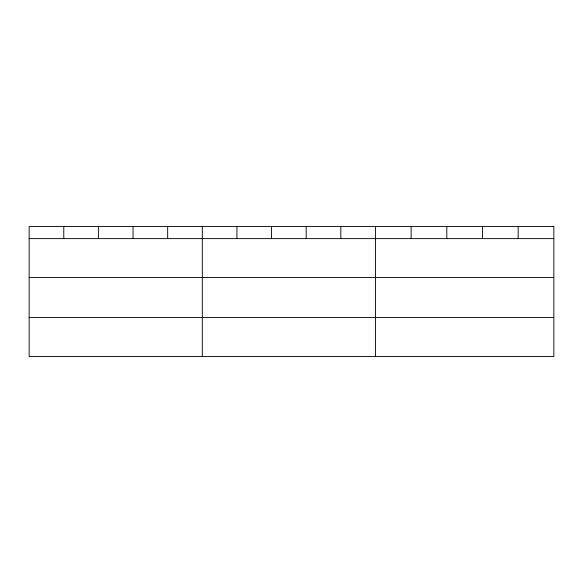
<?xml version="1.0" encoding="UTF-8"?>
<svg xmlns="http://www.w3.org/2000/svg" width="583" height="583" viewBox="0 0 583 583"><rect width="100%" height="100%" fill="white"/><g stroke="black" fill="none" stroke-linecap="round" stroke-linejoin="round"><path stroke-width="0.87" d="M29.15 238.615L553.85 238.615M29.15 277.508L553.85 277.508M29.15 317.575L553.85 317.575M518.17 226.532L518.17 238.615M482.491 226.532L482.491 238.615M446.811 226.532L446.811 238.615M411.132 226.532L411.132 238.615M375.452 226.532L375.452 356.468M340.822 226.532L340.822 238.615M306.192 226.532L306.192 238.615M271.561 226.532L271.561 238.615M236.931 226.532L236.931 238.615M202.301 226.532L202.301 356.468M167.671 226.532L167.671 238.615M133.041 226.532L133.041 238.615M98.41 226.532L98.41 238.615M63.78 226.532L63.78 238.615M553.85 226.532L29.15 226.532L29.15 356.468L553.85 356.468L553.85 226.532"/></g></svg>
